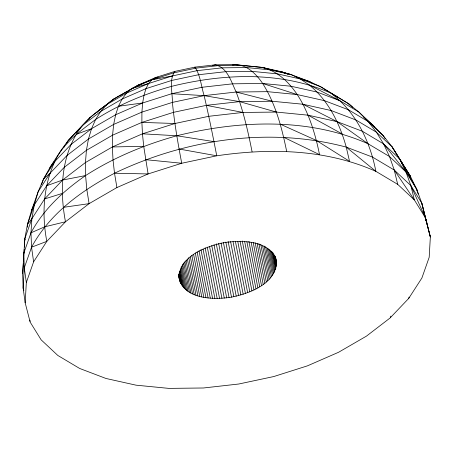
<?xml version="1.0" encoding="UTF-8"?>
<svg xmlns="http://www.w3.org/2000/svg" width="453" height="453" viewBox="0 0 453 453"><rect width="100%" height="100%" fill="white"/><g stroke="black" fill="none" stroke-linecap="round" stroke-linejoin="round"><path stroke-width="0.68" d="M25.17 302.819L26.331 282.508L33.613 261.817L46.818 241.358L65.481 221.772L89.099 203.652L116.914 187.548L148.108 173.941L143.714 146.302L142.463 133.811L141.88 122.389L141.919 112.095L142.644 102.973L143.992 95.136L145.996 88.629L148.601 83.488L151.829 79.813L155.628 77.52L174.903 71.393L194.988 67.129L215.266 64.836L235.113 64.615L261.998 67.389L281.307 71.71L291.053 74.569L309.671 81.659L320.464 86.636L348.47 103.641L358.787 111.987L373.221 125.492L383.221 135.645L392.072 146.829L410.259 176.058L416.749 189.36L421.811 203.233L430.35 236.987L429.189 257.293L421.907 277.983L408.702 298.442L390.033 318.029L366.42 336.149L338.606 352.253L307.411 365.86L273.793 376.545L238.776 384.008L203.437 387.989L168.839 388.385L136.019 385.169L105.979 378.47L79.649 368.459L57.831 355.463L41.161 339.863L30.175 322.134L25.17 302.819L23.137 288.08L22.65 273.216L24.824 238.691L27.457 224.416L31.54 210.481L38.148 191.721L43.499 179.071L50.187 167.123L60.996 150.356L68.392 140.277L90.175 117.31L113.896 98.901L137.757 85.328L155.628 77.52L158.114 77.072M116.914 187.548L114.513 173.233L113.001 159.694L112.355 146.959L112.565 135.181L113.652 124.422L115.64 114.756L118.437 106.268L122.1 99.054L126.534 93.12L131.778 88.55L151.829 79.813L173.448 72.933L195.951 68.143L218.669 65.577L240.905 65.328L261.998 67.389L291.053 74.569L300.294 78.969L320.464 86.636L348.47 103.641L352.683 107.361M23.816 290.735L23.137 288.08L24.281 267.842L23.788 253.216L30.968 232.831L44.654 226.84L65.481 221.772C59.943 192.565 60.821 160.509 76.314 134.315C83.658 121.732 95.238 112.82 106.891 104.49C112.757 98.85 120.209 95.628 127.1 91.495M31.427 212.531L31.54 210.481L34.286 204.96L46.676 185.747L64.224 167.35L86.421 150.317L112.565 135.181L141.88 122.389L173.459 112.35L206.353 105.345L239.575 101.614L272.1 101.229L302.938 104.241L337.043 121.631L362.451 131.302L383.561 143.878L399.671 158.929L405.911 171.902L410.854 185.594L421.811 203.233L430.35 236.987L425.344 217.666L414.359 199.937L397.689 184.337L375.871 171.342C370.073 141.24 355.724 111.523 330.582 92.99C280.634 71.064 223.522 73.522 171.528 86.37C144.818 93.811 119.003 104.439 95.634 119.467C80.141 131.189 63.205 143.171 54.898 161.364C43.25 186.194 41.693 214.688 46.818 241.358L31.551 247.219L24.281 267.842L26.331 282.508M23.998 253.414L24.235 249.212M24.354 247.106L24.824 238.691L31.886 218.691L34.286 204.96L38.148 191.721L50.119 173.182L67.061 155.43L88.454 139.009L113.652 124.422L141.919 112.095L172.389 102.401L204.122 95.634L236.166 92.021L267.536 91.665L297.276 94.581L324.495 100.668L348.357 109.734L368.119 121.506L383.221 135.645L385.067 138.618M27.299 227.14L27.457 224.416L34.286 204.96M426.675 223.878L426.754 222.485L424.716 215.724M33.613 261.817L31.551 247.219L30.968 232.831L31.886 218.691L44.626 198.941L62.639 180.028L85.447 162.536L112.355 146.959L142.463 133.811L174.932 123.505L208.742 116.302L242.904 112.44L276.341 112.072L308.034 115.17L337.043 121.631L368.012 143.731L389.512 156.534L405.911 171.902L416.749 189.36L418.181 194.094M22.65 273.216L23.335 263.737M23.482 261.709L23.726 258.323M179.365 279.739C177.372 256.8 205.832 246.336 224.025 242.649C241.642 240.011 270.662 239.994 276.398 261.375C276.54 283.64 249.597 293.442 231.489 297.151C213.459 299.988 182.429 299.535 178.697 276.268M174.903 71.393C168.692 79.954 172.61 92.548 172.389 102.401C174.388 122.837 177.893 143.091 181.727 163.256L148.108 173.941L114.513 173.233C81.455 190.611 49.581 213.652 31.551 247.219M408.702 298.442L409.076 297.089M291.053 74.569L269.795 69.836L246.602 67.559L222.129 67.831L197.134 70.657L172.383 75.934L148.601 83.488L126.534 93.12L106.891 104.49L100.787 111.393L95.634 119.467L91.529 128.714L88.454 139.009L86.421 150.317L85.447 162.536L85.594 175.56L86.789 189.28L89.099 203.652L63.267 207.349M49.728 168.425L50.187 167.123L54.235 161.534M41.625 184.382L43.499 179.071L54.898 161.364L71.081 144.405L91.529 128.714L115.64 114.756L142.644 102.973L171.749 93.714L202.066 87.27L232.683 83.816L262.655 83.477L291.075 86.246L317.083 92.055L339.869 100.725L358.787 111.987L368.119 121.506L376.398 132.168L383.561 143.878L389.512 156.534L394.252 170.034L397.689 184.337M31.54 210.481L34.762 202.78M390.316 317.394L390.882 316.12M88.788 119.643L90.175 117.31M63.901 147.242L64.649 146.081M66.144 143.76L68.392 140.277L82.695 125.277L100.787 111.393L122.1 99.054L145.996 88.629L171.744 80.441L198.567 74.734L225.639 71.687L252.151 71.376L277.293 73.839L300.294 78.969L309.003 84.807L339.869 100.725M30.968 232.831C43.675 209.127 63.731 190.741 85.594 175.56C113.686 157.497 144.711 144.7 176.823 135.764C239.32 120.334 307.978 117.355 368.012 143.731M76.234 132.321L76.982 131.166L79.683 128.941M27.457 224.416L31.886 218.691M112.48 100.419L113.896 98.901M96.812 112.565L98.731 110.549L106.891 104.49M43.499 179.071L50.119 173.182M194.297 67.673L194.988 67.129C200.447 75.487 201.183 86.217 204.122 95.634C208.788 115.589 212.831 135.685 216.744 155.798C269.869 147.933 326.137 149.145 375.871 171.342L346.245 147.117C269.258 126.591 185.77 139.139 114.513 173.233M120.685 95.413L121.772 94.581M98.731 110.549L101.104 109.156M128.284 90.81L137.757 85.328L151.829 79.813L172.383 75.934M76.314 134.315L91.529 128.714M46.676 185.747L62.639 180.028L85.594 175.56M44.626 198.941L62.355 193.403M131.778 88.55L148.601 83.488M137.757 85.328L139.745 84.796M212.627 65.509L215.266 64.836C227.525 67.486 231.341 82.146 236.166 92.021C243.437 111.37 248.08 131.574 252.083 151.812M232.514 65C245.475 63.001 256.019 73.612 262.655 83.477C275.707 103.958 281.862 127.871 286.681 151.421M118.437 106.268L142.644 102.973M112.355 146.959L143.714 146.302M141.88 122.389L174.932 123.505M142.463 133.811L176.823 135.764L213.958 141.619M171.749 93.714L204.122 95.634L239.575 101.614L276.341 112.072M145.617 159.671L181.727 163.256L216.744 155.798L179.071 149.026M277.253 71.138L281.307 71.71L287.904 74.02M206.353 105.345L242.904 112.44M253.946 66.444L255.322 66.755M261.998 67.389C280.962 71.699 294.257 87.78 302.938 104.241L331.143 110.543L355.888 119.954L376.398 132.168L392.072 146.829L410.259 176.058L410.775 178.052M236.166 92.021L272.1 101.229M302.276 79.377L309.671 81.659L312.043 83.069M262.655 83.477L297.276 94.581M296.483 77.027L309.671 81.659M281.307 71.71L287.819 74.179M309.003 84.807C328.402 100.345 339.733 123.578 346.245 147.117L372.502 157.083L394.252 170.034L410.854 185.594L425.344 217.666L421.811 203.233M280.192 124.122L316.364 140.43L349.54 161.33L346.245 147.117M333.997 95.079L337.185 96.597L338.204 97.554M283.652 137.253L319.501 154.632C316.086 137.242 310.99 120.085 302.938 104.241M308.034 115.17L342.083 133.884M370.577 123.335L373.221 125.492L374.32 127.265M363.742 117.123L373.221 125.492M348.47 103.641L350.99 106.013M383.561 143.878L405.911 171.902M401.143 161.874L410.259 176.058M394.252 170.034L414.359 199.937L410.854 185.594M392.072 146.829L402.4 163.482M399.671 158.929L416.749 189.36L417.626 192.757M425.599 219.28L426.754 222.485M24.824 238.691L25.204 239.897M275.73 257.91L276.398 261.375M275.447 257.196L276.517 262.746M275.067 256.092L275.333 257.48M275.084 256.466L276.557 264.093M274.427 255.073L276.432 265.481M273.686 253.691L276.222 266.868M272.785 252.315L275.854 268.267M271.936 251.636L275.407 269.671M270.928 250.945L274.801 271.058M269.705 249.592L274.116 272.48M268.504 248.89L273.312 273.855M267.225 248.193L272.429 275.243M265.651 246.789L271.392 276.613M264.139 246.058L270.277 277.961M262.638 246.007L269.048 279.297M260.798 244.552L267.746 280.617M258.94 243.754L266.29 281.896M257.185 243.623L264.795 283.153M255.181 242.763L263.193 284.376M253.233 242.576L261.511 285.577M251.177 242.349L259.722 286.738M248.918 241.364L257.87 287.831M246.896 241.743L255.979 288.906M244.626 241.392L253.974 289.943M242.287 240.973L251.908 290.911M240.056 241.206L249.807 291.834M237.757 241.37L247.638 292.695M235.424 241.511L245.441 293.527M233.029 241.568L243.176 294.274M230.6 241.574L240.888 294.982M228.153 241.517L238.567 295.616M225.804 242.106L236.223 296.205M223.431 242.604L233.85 296.704M221.075 243.057L231.489 297.151M218.646 243.442L229.065 297.536M216.274 243.776L226.693 297.876M214.009 244.711L224.292 298.119M211.761 245.577L221.913 298.289M209.524 246.398L219.541 298.414M207.298 247.145L217.185 298.47M205.135 247.797L214.886 298.425M203.074 249.093L212.559 298.34M200.973 249.626L210.322 298.176M199.02 250.803L208.103 297.966M197.123 251.879L205.939 297.655M195.277 252.91L203.822 297.298M193.618 254.563L201.766 296.868M191.874 255.469L199.756 296.387M190.368 256.97L197.848 295.809M188.771 257.751L195.985 295.203M187.406 259.15L194.218 294.524M186.087 260.498L192.497 293.787M184.864 261.772L190.872 292.983M183.771 262.989L189.382 292.117M182.723 264.184L187.933 291.228M181.908 265.99L186.579 290.265M181.087 267.055L185.362 289.246M180.487 268.782L184.224 288.199M180.011 270.452L183.216 287.094M179.456 271.404L182.259 285.968M179.195 272.989L181.466 284.778M178.895 273.855L180.764 283.567M178.697 274.32L178.963 275.707M178.714 274.694L180.186 282.321M178.737 275.667L179.694 281.047M29.892 320.112L30.085 321.46"/></g></svg>
